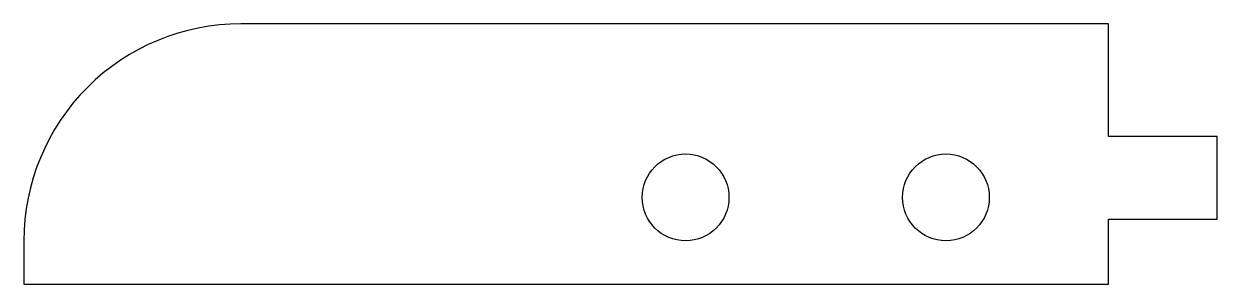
# Model space of a CAD drawing. Header units: millimetres. Extents: x -25 to 30, y 88 to 100.
import ezdxf

# ---------------------------------------------------------------- set-up
doc = ezdxf.new("R2010")
doc.units = ezdxf.units.MM

msp = doc.modelspace()

# ---------------------------------------------------------------- linework, layer by layer
msp.add_lwpolyline([(-25, 88), (25, 88), (25, 91), (30, 91), (30, 94.8), (25, 94.8), (25, 100), (-15, 100, 0.414214), (-25, 90)], format="xyb", close=True)
for centre in [(5.5, 92), (17.5, 92)]:
    msp.add_circle(centre, 2)

doc.saveas('drawing.dxf')
